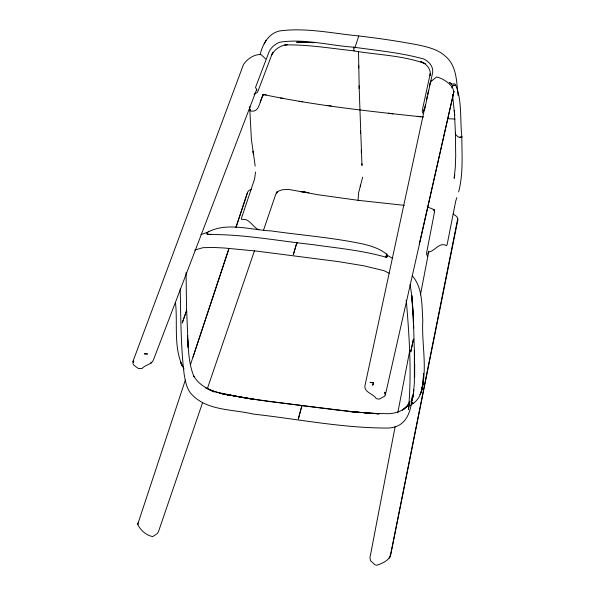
<?xml version="1.0" encoding="UTF-8"?>
<svg xmlns="http://www.w3.org/2000/svg" width="595" height="595" viewBox="0 0 595 595"><rect width="100%" height="100%" fill="white"/><g stroke="black" fill="none" stroke-linecap="round" stroke-linejoin="round"><path stroke-width="0.89" d="M414.7 364.17L414.611 377.535L414.388 350.396L414.351 383.403L412.945 397.244L413.919 389.814M186.064 272.48L186.555 310.783L182.211 322.966L186.659 310.263L188.198 347.51L187.432 335.833C188.526 349.54 188.548 363.932 194.089 376.747L193.806 376.144C201.712 389.554 218.075 393.027 232.229 395.593L222.218 393.838M255.538 171.992L254.601 178.961L241.354 218.499L241.882 219.637C249.521 217.748 252.54 227.483 258.951 229.774M180.3 288.627L180.218 290.464C180.88 318.295 180.754 346.231 184.108 373.905C185.253 380.45 186.28 387.39 190.378 392.849C205.535 411.086 232.355 408.996 253.292 414.09C298.34 419.088 343.285 428.266 388.743 428.043C406.816 426.838 410.818 411.666 412.447 396.158L410.922 402.153M430.988 81.344L436.685 76.933C442.985 78.362 453.955 85.197 453.769 92.396M132.908 362.236L133.57 360.384L133.667 362.511L133.57 360.384L132.908 361.797M137.869 523.838L185.357 380.056M296.898 242.336L293.313 254.779L296.883 242.671M385.389 394.805L384.816 392.276L385.389 394.805L453.963 91.325L419.304 244.084M362.638 177.132L358.599 192.944L358.056 200.307L404.288 205.334M413.376 394.232L412.142 400.636M454.803 174.915L454.149 178.388L455.287 167.664L455.703 155.964L455.398 133.049M395.177 426.407L369.926 557.872L370.625 560.765L374.917 564.781L376.784 565.25C381.834 563.539 388.133 561.011 390.461 555.819L390.231 554.875L390.305 556.585L388.728 558.571M397.81 412.714L409.732 350.634M420.427 294.942L428.839 251.12M412.439 402.763L411.837 403.7M409.65 403.321L408.423 409.605C411.837 373.861 409.375 337.715 406.437 302.007L406.117 300.185M457.667 218.945L390.268 556.593L457.853 219.949C458.351 216.907 455.153 215.487 453.122 214.036M451.702 84.445L449.426 82.341L451.612 84.126L454.349 83.843L455.309 84.259C462.434 100.28 459.823 119.573 461.832 136.701L459.92 137.371L461.623 137.616L461.817 136.686L459.92 137.371L457.912 136.783L455.487 134.336L455.391 132.759M425.455 104.541L364.839 386.229C364.586 392.544 373.444 393.793 376.3 398.657L379.104 399.156L380.324 398.583L384.601 396.233L385.523 394.269M426.429 100.005L427.21 96.375M427.604 94.553L428.385 90.923M429.359 86.379L430.14 82.75M296.816 244.039L297.031 243.058M423.774 109.577L423.387 111.362L424.763 108.93L432.654 72.471C433.465 66.588 428.98 61.434 423.923 59.084C401.082 52.628 377.163 50.56 353.698 47.176C329.236 45.51 304.127 38.4 279.717 42.215C275.217 44.015 271.134 47.221 269.104 51.706L255.515 87.443L256.884 90.224M413.503 339.224L410.706 351.972L413.354 339.388L413.875 339.18M387.65 255.991L387.278 256.348L385.895 255.85L386.274 256.393L385.367 256.631L386.304 257.308L387.07 257.062M461.623 137.616L461.832 136.701C461.876 155.064 463.371 173.941 458.619 191.91M360.213 186.785L360.6 185.082M137.951 522.923L137.943 524.552M409.657 401.818L406.987 406.214L402.421 410.052L404.273 408.914L408.579 404.585C403.968 410.438 396.62 413.205 389.338 413.666C360.02 413.748 330.932 409.062 301.881 405.656L298.296 419.073L301.955 405.567L257.486 399.766L226.695 394.663L254.429 399.483L219.525 393.317M207.372 234.259L211.456 234.378L207.335 234.571M353.698 47.176L353.891 50.88C377.542 55.03 402.584 55.246 425.217 63.695L420.613 61.501C426.221 63.576 431.315 69.02 430.155 75.372L430.274 73.535L422.264 110.395L422.331 112.038L423.283 113.66M354.754 48.136L358.792 35.953C378.502 38.258 398.167 41.159 417.675 44.848C427.5 46.998 438.002 49.259 445.551 56.413C456.819 65.74 456.573 81.954 458.024 95.274M193.011 357.119L228.889 248.613M235.888 227.439L247.557 192.155L249.134 190.318L251.313 189.292M190.623 364.185L228.666 249.543M235.992 227.491L247.394 193.1M456.901 197.555L455.718 201.095L447.128 244.627L446.548 245.616C439.512 241.652 435.042 250.964 428.504 252.213L427.708 253.857M249.87 110.737L250.183 109.83L249.87 110.737C260.454 113.913 259.115 99.075 263.905 94.687M202.597 402.57L158.396 531.885L157.139 533.678L152.789 536.571C146.601 535.693 140.16 529.981 137.728 524.388M207.41 388.49L254.563 250.51M263.511 230.198L275.716 194.401L277.181 191.746L276.259 192.966L278.639 191.062L282.097 189.82L288.397 189.388L318.169 194.766L358.056 200.307M260.335 102.072L262.633 95.371M451.746 87.874L453.368 85.301M420.97 392.38L422.614 385.805L423.588 373.72C423.298 384.377 422.576 397.207 412.744 403.767C412.677 403.484 410.795 403.373 411.227 403.321M133.124 360.972L243.504 64.461C247.022 59.084 254.511 53.877 261.116 54.636L265.601 58.935M260.141 54.688C262.574 44.268 268.419 33.357 279.732 30.925C306.016 27.415 332.62 33.424 358.792 35.953M256.802 89.146L153.279 360.339C151.309 364.787 144.957 364.787 141.974 368.565L138.486 368.588L133.756 365.114L132.841 363.143M421.015 392.328C427.961 369.026 421.431 343.94 422.814 320.177C421.743 305.339 422.859 288.203 412.558 276.125M420.412 393.83L420.71 393.102L419.877 394.701M354.278 50.516L353.899 50.88C330.954 48.381 307.935 44.461 284.804 44.9L287.63 44.618C280.862 45.049 274.89 49.147 271.536 54.963L273.157 52.382L271.61 55.246L257.985 91.176L257.122 92.567L254.02 94.181M264.187 43.956L266.099 40.267M387.464 256.69L387.077 254.638C380.763 249.134 372.217 246.248 364.088 244.248C333.512 237.636 302.208 235.337 271.275 230.927C250.317 229.96 226.048 221.563 206.785 232.719L206.867 233.047M151.68 362.191L150.803 363.114L151.123 362.913M410.528 405.537L412.997 403.09M412.744 403.767L413.205 403.321L412.276 403.633L412.201 402.808M213.531 391.874L212.549 391.101M208.138 231.775L208.83 231.381L208.458 231.224M194.677 250.056L202.992 247.684L213.203 247.446L224.367 248.011L256.609 251.097L338.228 261.592L363.552 265.749L383.879 270.651L389.167 273.194M431.025 80.905L431.806 80.6M200.902 234.646L207.008 232.474M452.616 85.598L455.391 85.524M452.252 85.658L454.535 85.278L453.494 85.137M386.363 253.805L386.847 255.173M262.395 94.709L263.86 94.687M296.295 42.26L314.272 42.639L297.203 42M379.417 413.822L372.068 413.451M447.953 118.703L455.034 119.06M378.762 413.793L350.291 411.621L370.387 413.198M361.106 412.618L356.561 412.186M364.757 412.893L369.324 413.242M263.02 94.278L264.388 94.717C315.99 105.546 368.521 111.176 420.896 116.806L423.625 117.022M372.217 413.339L378.613 413.845M326.64 105.494L331.17 105.903M299.092 101.343L302.751 101.708M280.505 98.056L283.175 98.331M354.746 411.993L268.955 401.476M264.388 94.717L266.196 94.94M308.946 192.668L300.825 191.56L306.232 192.259M244.567 397.891L268.062 401.357M417.288 116.248L420.896 116.806M388.431 113.169L392.99 113.913M243.705 397.735L217.688 392.499M386.304 257.308C362.206 250.331 337.045 248.108 312.293 244.552C277.463 240.804 242.693 234.021 207.551 234.549C207.923 234.579 208.272 232.757 207.127 233.493L206.666 233.999M212.817 391.041L216.93 392.306M427.403 207.038L432.543 208.919L434.722 210.875L433.733 209.321L434.64 211.738L434.462 209.752L434.328 212.884L426.608 252.912L426.637 254.548L427.686 256.326M208.272 389.182L212.876 391.287M205.23 387.784L214.297 391.934M386.572 254.839L392.722 258.49M184.034 369.034C172.818 349.057 177.965 324.461 175.48 302.729M252.86 151.316L253.686 154.626L253.18 152.097M410.067 284.477C414.001 306.328 413.406 328.671 414.388 350.767M452.498 94.598L454.692 115.385L454.349 110.306M255.196 166.079L251.388 139.327L249.885 111.235M186.488 309.965L186.555 310.783M413.205 314.874L411.762 295.455L413.711 327.979M454.335 110.38L455.383 132.462M358.517 51.735L359.216 88.573M359.09 85.851L361.983 165.529L361.946 163.722M358.666 65.286L358.778 67.949M249.774 106.535L249.855 110.239M361.269 150.133L361.321 152.87M360.496 130.781L360.54 133.563M423.357 381.112L421.52 390.937L423.357 381.112M373.623 383.009L372.73 385.136L373.623 383.009L370.172 382.295L373.623 383.009M146.199 353.698L144.295 353.891L147.56 354.018L146.199 353.698M182.152 365.791L180.597 362.236L182.152 365.791"/></g></svg>
